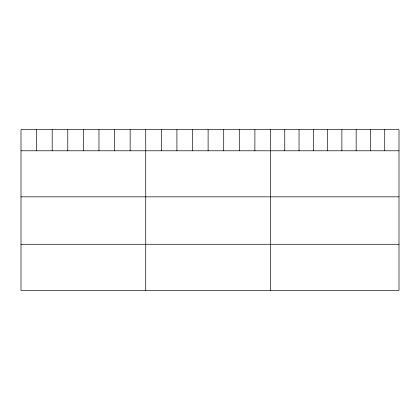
<?xml version="1.0" encoding="UTF-8"?>
<svg xmlns="http://www.w3.org/2000/svg" width="420" height="420" viewBox="0 0 420 420"><rect width="100%" height="100%" fill="white"/><g stroke="black" fill="none" stroke-linecap="round" stroke-linejoin="round"><path stroke-width="0.63" d="M399 150.785L399 290.325L21 290.325L21 129.675L399 129.675L399 150.785L21 150.785M21 196.833L399 196.833M21 244.277L399 244.277M384.72 129.675L384.72 150.785M370.44 129.675L370.44 150.785M356.16 129.675L356.16 150.785M341.88 129.675L341.88 150.785M327.6 129.675L327.6 150.785M313.32 129.675L313.32 150.785M299.04 129.675L299.04 150.785M284.76 129.675L284.76 150.785M270.48 129.675L270.48 290.325M254.888 129.675L254.888 150.785M239.295 129.675L239.295 150.785M223.703 129.675L223.703 150.785M208.11 129.675L208.11 150.785M192.518 129.675L192.518 150.785M176.925 129.675L176.925 150.785M161.333 129.675L161.333 150.785M145.74 129.675L145.74 290.325M130.148 129.675L130.148 150.785M114.555 129.675L114.555 150.785M98.963 129.675L98.963 150.785M83.37 129.675L83.37 150.785M67.778 129.675L67.778 150.785M52.185 129.675L52.185 150.785M36.593 129.675L36.593 150.785"/></g></svg>
